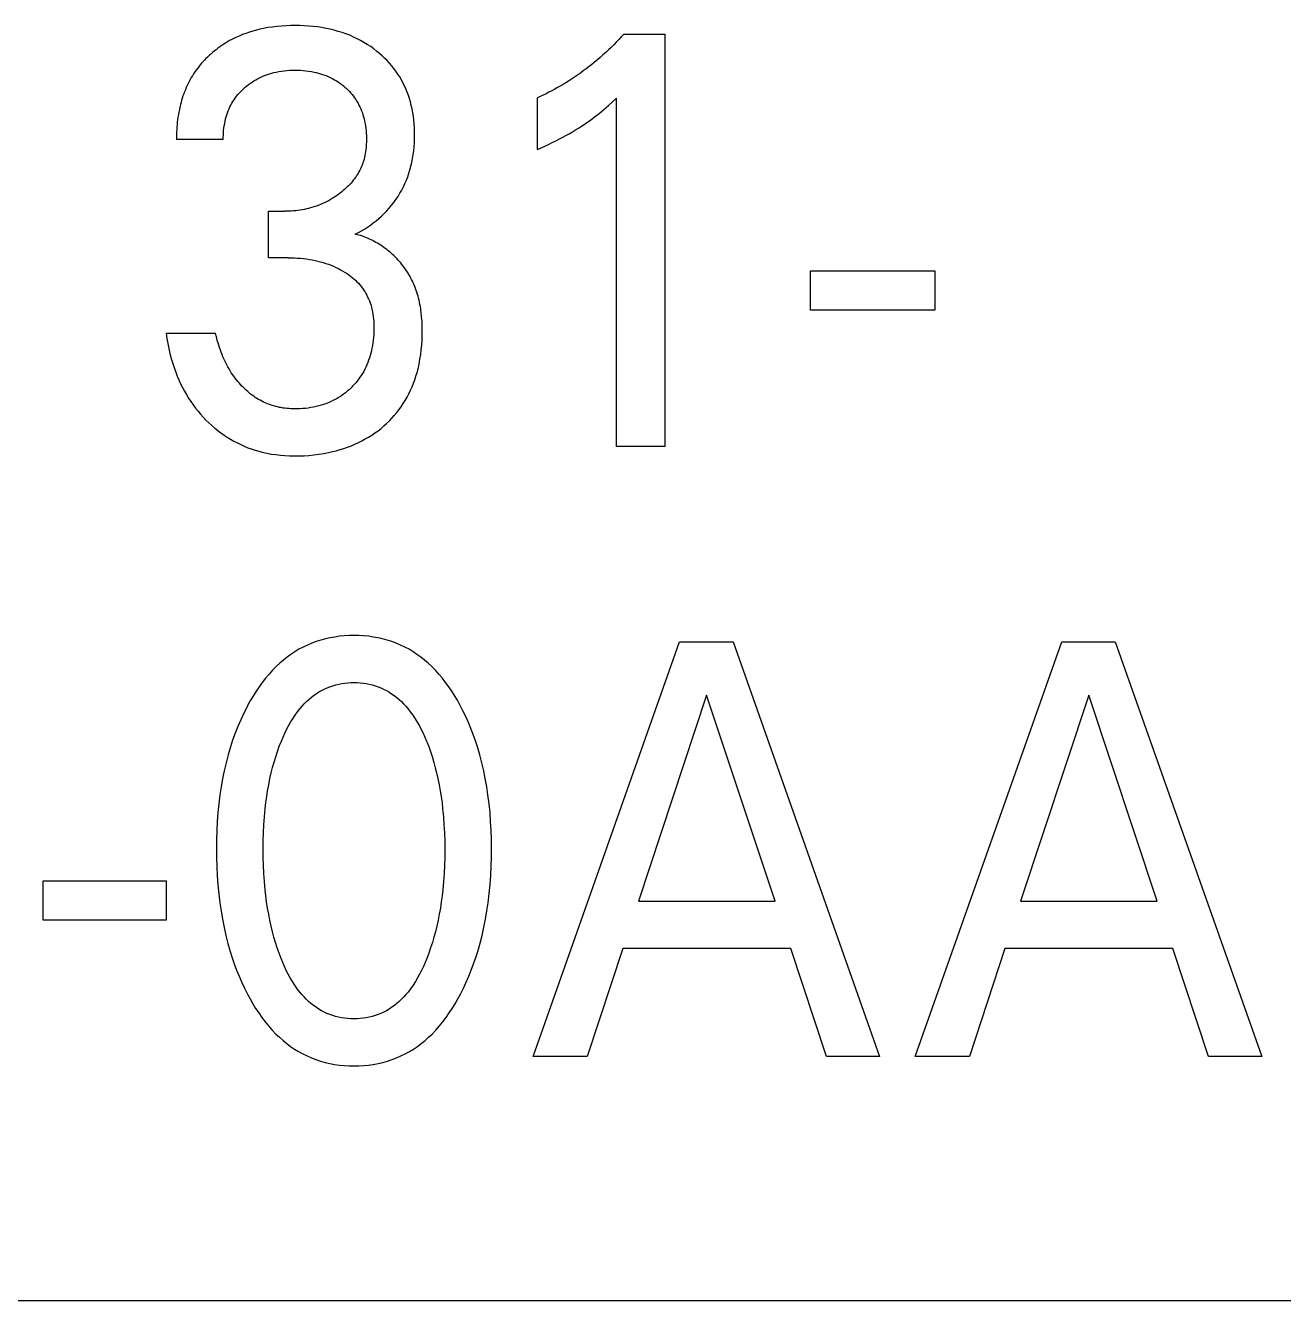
# Model space of a CAD drawing. Extents: x 10 to 656, y -396 to 292.
# Drawn here: x 266.111 to 267.155, y 101.772 to 102.829 of the extents above; entities that cross this region are included whole.
import ezdxf

# ---------------------------------------------------------------- set-up
doc = ezdxf.new("R2010")
doc.units = 0
doc.header["$LTSCALE"] = 5
doc.header["$MEASUREMENT"] = 0
doc.layers.get('0').update_dxf_attribs({"linetype": 'CONTINUOUS'})

msp = doc.modelspace()

# ---------------------------------------------------------------- linework, layer by layer
at = {"color": 7, "linetype": 'Continuous'}
for p, q in [((266.2858, 102.8195), (266.2841, 102.8186)), ((266.2886, 102.8207), (266.2858, 102.8195)), ((266.2914, 102.8219), (266.2886, 102.8207)), ((266.2942, 102.8229), (266.2914, 102.8219)), ((266.2971, 102.8239), (266.2942, 102.8229)), ((266.2999, 102.8248), (266.2971, 102.8239)), ((266.3029, 102.8256), (266.2999, 102.8248)), ((266.3058, 102.8263), (266.3029, 102.8256)), ((266.3087, 102.827), (266.3058, 102.8263)), ((266.3125, 102.8277), (266.3087, 102.827)), ((266.3163, 102.8282), (266.3125, 102.8277)), ((266.32, 102.8287), (266.3163, 102.8282)), ((266.3238, 102.829), (266.32, 102.8287)), ((266.3276, 102.8293), (266.3238, 102.829)), ((266.3314, 102.8294), (266.3276, 102.8293)), ((266.3352, 102.8295), (266.3314, 102.8294)), ((266.3389, 102.8294), (266.3352, 102.8295)), ((266.3426, 102.8293), (266.3389, 102.8294)), ((266.3463, 102.829), (266.3426, 102.8293)), ((266.35, 102.8287), (266.3463, 102.829)), ((266.3536, 102.8283), (266.35, 102.8287)), ((266.3573, 102.8277), (266.3536, 102.8283)), ((266.3609, 102.8271), (266.3573, 102.8277)), ((266.3642, 102.8264), (266.3609, 102.8271)), ((266.3675, 102.8256), (266.3642, 102.8264)), ((266.3707, 102.8246), (266.3675, 102.8256)), ((266.374, 102.8236), (266.3707, 102.8246)), ((266.3772, 102.8225), (266.374, 102.8236)), ((266.3803, 102.8213), (266.3772, 102.8225)), ((266.3834, 102.8199), (266.3803, 102.8213)), ((266.3864, 102.8185), (266.3834, 102.8199)), ((266.6056, 102.8201), (266.6036, 102.8179)), ((266.6077, 102.8224), (266.6056, 102.8201)), ((266.6077, 102.8224), (266.6417, 102.8224)), ((266.6417, 102.8224), (266.6417, 102.4802)), ((266.2695, 102.8094), (266.268, 102.8082)), ((266.271, 102.8106), (266.2695, 102.8094)), ((266.2726, 102.8117), (266.271, 102.8106)), ((266.2742, 102.8128), (266.2726, 102.8117)), ((266.2758, 102.8139), (266.2742, 102.8128)), ((266.2774, 102.8149), (266.2758, 102.8139)), ((266.279, 102.8159), (266.2774, 102.8149)), ((266.2807, 102.8169), (266.279, 102.8159)), ((266.2824, 102.8178), (266.2807, 102.8169)), ((266.2841, 102.8186), (266.2824, 102.8178)), ((266.3893, 102.817), (266.3864, 102.8185)), ((266.3921, 102.8154), (266.3893, 102.817)), ((266.3949, 102.8137), (266.3921, 102.8154)), ((266.3977, 102.8119), (266.3949, 102.8137)), ((266.4003, 102.81), (266.3977, 102.8119)), ((266.4029, 102.808), (266.4003, 102.81)), ((266.5949, 102.8092), (266.5927, 102.8071)), ((266.5971, 102.8113), (266.5949, 102.8092)), ((266.5993, 102.8135), (266.5971, 102.8113)), ((266.6014, 102.8157), (266.5993, 102.8135)), ((266.6036, 102.8179), (266.6014, 102.8157)), ((266.2574, 102.7981), (266.2562, 102.7967)), ((266.2586, 102.7994), (266.2574, 102.7981)), ((266.2599, 102.8008), (266.2586, 102.7994)), ((266.2611, 102.8021), (266.2599, 102.8008)), ((266.2624, 102.8033), (266.2611, 102.8021)), ((266.2638, 102.8046), (266.2624, 102.8033)), ((266.2651, 102.8058), (266.2638, 102.8046)), ((266.2665, 102.807), (266.2651, 102.8058)), ((266.268, 102.8082), (266.2665, 102.807)), ((266.4051, 102.8062), (266.4029, 102.808)), ((266.4073, 102.8043), (266.4051, 102.8062)), ((266.4093, 102.8023), (266.4073, 102.8043)), ((266.4114, 102.8003), (266.4093, 102.8023)), ((266.4133, 102.7982), (266.4114, 102.8003)), ((266.4152, 102.7961), (266.4133, 102.7982)), ((266.5835, 102.7991), (266.5812, 102.7972)), ((266.5858, 102.801), (266.5835, 102.7991)), ((266.5881, 102.803), (266.5858, 102.801)), ((266.5904, 102.805), (266.5881, 102.803)), ((266.5927, 102.8071), (266.5904, 102.805)), ((266.2499, 102.7878), (266.2489, 102.7862)), ((266.2508, 102.7894), (266.2499, 102.7878)), ((266.2519, 102.7909), (266.2508, 102.7894)), ((266.2529, 102.7924), (266.2519, 102.7909)), ((266.254, 102.7938), (266.2529, 102.7924)), ((266.2551, 102.7953), (266.254, 102.7938)), ((266.2562, 102.7967), (266.2551, 102.7953)), ((266.3071, 102.7869), (266.3088, 102.7876)), ((266.3088, 102.7876), (266.3105, 102.7883)), ((266.3105, 102.7883), (266.3122, 102.7889)), ((266.3122, 102.7889), (266.3139, 102.7894)), ((266.3139, 102.7894), (266.3157, 102.7899)), ((266.3157, 102.7899), (266.3174, 102.7904)), ((266.3174, 102.7904), (266.3192, 102.7908)), ((266.3192, 102.7908), (266.3214, 102.7912)), ((266.3214, 102.7912), (266.3236, 102.7916)), ((266.3236, 102.7916), (266.3259, 102.7919)), ((266.3259, 102.7919), (266.3281, 102.7921)), ((266.3281, 102.7921), (266.3303, 102.7923)), ((266.3303, 102.7923), (266.3326, 102.7923)), ((266.3326, 102.7923), (266.3348, 102.7924)), ((266.3348, 102.7924), (266.3371, 102.7924)), ((266.3371, 102.7924), (266.3394, 102.7923)), ((266.3394, 102.7923), (266.3417, 102.7921)), ((266.3417, 102.7921), (266.344, 102.7919)), ((266.344, 102.7919), (266.3462, 102.7916)), ((266.3462, 102.7916), (266.3485, 102.7912)), ((266.3485, 102.7912), (266.3508, 102.7908)), ((266.3508, 102.7908), (266.3525, 102.7904)), ((266.3525, 102.7904), (266.3543, 102.7899)), ((266.3543, 102.7899), (266.3561, 102.7894)), ((266.3561, 102.7894), (266.3578, 102.7889)), ((266.3578, 102.7889), (266.3596, 102.7883)), ((266.3596, 102.7883), (266.3613, 102.7876)), ((266.3613, 102.7876), (266.363, 102.7869)), ((266.4169, 102.7939), (266.4152, 102.7961)), ((266.4187, 102.7916), (266.4169, 102.7939)), ((266.4203, 102.7892), (266.4187, 102.7916)), ((266.4218, 102.7869), (266.4203, 102.7892)), ((266.5693, 102.7883), (266.5668, 102.7866)), ((266.5717, 102.79), (266.5693, 102.7883)), ((266.5741, 102.7918), (266.5717, 102.79)), ((266.5765, 102.7935), (266.5741, 102.7918)), ((266.5789, 102.7954), (266.5765, 102.7935)), ((266.5812, 102.7972), (266.5789, 102.7954)), ((266.2447, 102.7779), (266.244, 102.7762)), ((266.2455, 102.7796), (266.2447, 102.7779)), ((266.2463, 102.7813), (266.2455, 102.7796)), ((266.2471, 102.783), (266.2463, 102.7813)), ((266.248, 102.7846), (266.2471, 102.783)), ((266.2489, 102.7862), (266.248, 102.7846)), ((266.2911, 102.7759), (266.2924, 102.7771)), ((266.2924, 102.7771), (266.2937, 102.7782)), ((266.2937, 102.7782), (266.295, 102.7794)), ((266.295, 102.7794), (266.2964, 102.7805)), ((266.2964, 102.7805), (266.2979, 102.7815)), ((266.2979, 102.7815), (266.2993, 102.7825)), ((266.2993, 102.7825), (266.3008, 102.7835)), ((266.3008, 102.7835), (266.3024, 102.7844)), ((266.3024, 102.7844), (266.3039, 102.7853)), ((266.3039, 102.7853), (266.3055, 102.7861)), ((266.3055, 102.7861), (266.3071, 102.7869)), ((266.363, 102.7869), (266.3646, 102.7861)), ((266.3646, 102.7861), (266.3662, 102.7853)), ((266.3662, 102.7853), (266.3678, 102.7844)), ((266.3678, 102.7844), (266.3693, 102.7835)), ((266.3693, 102.7835), (266.3708, 102.7826)), ((266.3708, 102.7826), (266.3722, 102.7815)), ((266.3722, 102.7815), (266.3737, 102.7805)), ((266.3737, 102.7805), (266.3751, 102.7794)), ((266.3751, 102.7794), (266.3764, 102.7782)), ((266.3764, 102.7782), (266.3777, 102.7771)), ((266.3777, 102.7771), (266.3789, 102.7759)), ((266.4232, 102.7844), (266.4218, 102.7869)), ((266.4245, 102.7819), (266.4232, 102.7844)), ((266.4258, 102.7794), (266.4245, 102.7819)), ((266.4269, 102.7768), (266.4258, 102.7794)), ((266.5527, 102.7779), (266.5504, 102.7766)), ((266.555, 102.7792), (266.5527, 102.7779)), ((266.5573, 102.7806), (266.555, 102.7792)), ((266.5596, 102.7819), (266.5573, 102.7806)), ((266.5619, 102.7834), (266.5596, 102.7819)), ((266.5644, 102.785), (266.5619, 102.7834)), ((266.5668, 102.7866), (266.5644, 102.785)), ((266.2409, 102.7674), (266.2404, 102.7656)), ((266.2414, 102.7692), (266.2409, 102.7674)), ((266.242, 102.771), (266.2414, 102.7692)), ((266.2426, 102.7727), (266.242, 102.771)), ((266.2433, 102.7745), (266.2426, 102.7727)), ((266.244, 102.7762), (266.2433, 102.7745)), ((266.2826, 102.765), (266.2835, 102.7665)), ((266.2835, 102.7665), (266.2845, 102.7679)), ((266.2845, 102.7679), (266.2854, 102.7693)), ((266.2854, 102.7693), (266.2865, 102.7707)), ((266.2865, 102.7707), (266.2876, 102.7721)), ((266.2876, 102.7721), (266.2887, 102.7734)), ((266.2887, 102.7734), (266.2899, 102.7747)), ((266.2899, 102.7747), (266.2911, 102.7759)), ((266.3789, 102.7759), (266.3801, 102.7747)), ((266.3801, 102.7747), (266.3813, 102.7734)), ((266.3813, 102.7734), (266.3824, 102.7721)), ((266.3824, 102.7721), (266.3834, 102.7708)), ((266.3834, 102.7708), (266.3844, 102.7694)), ((266.3844, 102.7694), (266.3854, 102.768)), ((266.3854, 102.768), (266.3863, 102.7665)), ((266.3863, 102.7665), (266.3872, 102.765)), ((266.428, 102.7742), (266.4269, 102.7768)), ((266.429, 102.7715), (266.428, 102.7742)), ((266.4299, 102.7689), (266.429, 102.7715)), ((266.4307, 102.7661), (266.4299, 102.7689)), ((266.5384, 102.7706), (266.536, 102.7695)), ((266.536, 102.7265), (266.536, 102.7695)), ((266.5408, 102.7717), (266.5384, 102.7706)), ((266.5432, 102.7729), (266.5408, 102.7717)), ((266.5456, 102.7741), (266.5432, 102.7729)), ((266.548, 102.7753), (266.5456, 102.7741)), ((266.5504, 102.7766), (266.548, 102.7753)), ((266.5984, 102.7662), (266.6016, 102.7692)), ((266.6016, 102.4802), (266.6016, 102.7692)), ((266.2385, 102.7576), (266.2382, 102.7556)), ((266.239, 102.7597), (266.2385, 102.7576)), ((266.2394, 102.7617), (266.239, 102.7597)), ((266.2399, 102.7638), (266.2394, 102.7617)), ((266.2404, 102.7656), (266.2399, 102.7638)), ((266.2784, 102.7554), (266.279, 102.757)), ((266.279, 102.757), (266.2796, 102.7587)), ((266.2796, 102.7587), (266.2803, 102.7603)), ((266.2803, 102.7603), (266.281, 102.7619)), ((266.281, 102.7619), (266.2818, 102.7634)), ((266.2818, 102.7634), (266.2826, 102.765)), ((266.3872, 102.765), (266.388, 102.7634)), ((266.388, 102.7634), (266.3888, 102.7619)), ((266.3888, 102.7619), (266.3895, 102.7603)), ((266.3895, 102.7603), (266.3901, 102.7586)), ((266.3901, 102.7586), (266.3908, 102.757)), ((266.3908, 102.757), (266.3913, 102.7553)), ((266.4314, 102.7632), (266.4307, 102.7661)), ((266.4321, 102.7602), (266.4314, 102.7632)), ((266.4327, 102.7571), (266.4321, 102.7602)), ((266.4331, 102.7541), (266.4327, 102.7571)), ((266.5854, 102.7551), (266.5873, 102.7565)), ((266.5873, 102.7565), (266.5891, 102.758)), ((266.5891, 102.758), (266.5911, 102.7598)), ((266.5911, 102.7598), (266.5931, 102.7615)), ((266.5931, 102.7615), (266.5951, 102.7632)), ((266.5951, 102.7632), (266.5984, 102.7662)), ((266.2369, 102.7452), (266.2368, 102.7431)), ((266.2371, 102.7472), (266.2369, 102.7452)), ((266.2373, 102.7493), (266.2371, 102.7472)), ((266.2376, 102.7514), (266.2373, 102.7493)), ((266.2378, 102.7535), (266.2376, 102.7514)), ((266.2382, 102.7556), (266.2378, 102.7535)), ((266.276, 102.7444), (266.2762, 102.7463)), ((266.2762, 102.7463), (266.2766, 102.7482)), ((266.2766, 102.7482), (266.277, 102.7501)), ((266.277, 102.7501), (266.2774, 102.752)), ((266.2774, 102.752), (266.2779, 102.7537)), ((266.2779, 102.7537), (266.2784, 102.7554)), ((266.3913, 102.7553), (266.3918, 102.7536)), ((266.3918, 102.7536), (266.3923, 102.7519)), ((266.3923, 102.7519), (266.3927, 102.75)), ((266.3927, 102.75), (266.3931, 102.748)), ((266.3931, 102.748), (266.3934, 102.7461)), ((266.3934, 102.7461), (266.3937, 102.7442)), ((266.4335, 102.751), (266.4331, 102.7541)), ((266.4338, 102.748), (266.4335, 102.751)), ((266.434, 102.7449), (266.4338, 102.748)), ((266.5702, 102.7444), (266.5725, 102.7459)), ((266.5725, 102.7459), (266.5747, 102.7473)), ((266.5747, 102.7473), (266.577, 102.7489)), ((266.577, 102.7489), (266.5792, 102.7504)), ((266.5792, 102.7504), (266.5814, 102.752)), ((266.5814, 102.752), (266.5835, 102.7536)), ((266.5835, 102.7536), (266.5854, 102.7551)), ((266.2367, 102.741), (266.2366, 102.7389)), ((266.2366, 102.7389), (266.2366, 102.7369)), ((266.2366, 102.7369), (266.2366, 102.7348)), ((266.2754, 102.7348), (266.2366, 102.7348)), ((266.2368, 102.7431), (266.2367, 102.741)), ((266.2754, 102.7367), (266.2755, 102.7386)), ((266.2754, 102.7348), (266.2754, 102.7367)), ((266.2755, 102.7386), (266.2756, 102.7406)), ((266.2756, 102.7406), (266.2757, 102.7425)), ((266.2757, 102.7425), (266.276, 102.7444)), ((266.3937, 102.7442), (266.3939, 102.7422)), ((266.3939, 102.7422), (266.3941, 102.7402)), ((266.3941, 102.7402), (266.3942, 102.7383)), ((266.3942, 102.7383), (266.3942, 102.7363)), ((266.3942, 102.7363), (266.3942, 102.7343)), ((266.4341, 102.7418), (266.434, 102.7449)), ((266.434, 102.7322), (266.4341, 102.7354)), ((266.4341, 102.7387), (266.4341, 102.7418)), ((266.4341, 102.7354), (266.4341, 102.7387)), ((266.5513, 102.7338), (266.5544, 102.7354)), ((266.5544, 102.7354), (266.5571, 102.7368)), ((266.5571, 102.7368), (266.5597, 102.7383)), ((266.5597, 102.7383), (266.5624, 102.7397)), ((266.5624, 102.7397), (266.565, 102.7413)), ((266.565, 102.7413), (266.5676, 102.7428)), ((266.5676, 102.7428), (266.5702, 102.7444)), ((266.3935, 102.7248), (266.3932, 102.7232)), ((266.3937, 102.7264), (266.3935, 102.7248)), ((266.3939, 102.7279), (266.3937, 102.7264)), ((266.394, 102.7295), (266.3939, 102.7279)), ((266.3941, 102.7311), (266.394, 102.7295)), ((266.3942, 102.7327), (266.3941, 102.7311)), ((266.3942, 102.7343), (266.3942, 102.7327)), ((266.433, 102.7224), (266.4334, 102.7256)), ((266.4334, 102.7256), (266.4337, 102.7289)), ((266.4337, 102.7289), (266.434, 102.7322)), ((266.536, 102.7265), (266.5391, 102.7279)), ((266.5391, 102.7279), (266.5422, 102.7294)), ((266.5422, 102.7294), (266.5452, 102.7308)), ((266.5452, 102.7308), (266.5483, 102.7323)), ((266.5483, 102.7323), (266.5513, 102.7338)), ((266.3908, 102.7144), (266.3903, 102.7131)), ((266.3913, 102.7157), (266.3908, 102.7144)), ((266.3917, 102.717), (266.3913, 102.7157)), ((266.3922, 102.7185), (266.3917, 102.717)), ((266.3926, 102.7201), (266.3922, 102.7185)), ((266.3929, 102.7216), (266.3926, 102.7201)), ((266.3932, 102.7232), (266.3929, 102.7216)), ((266.4311, 102.7127), (266.4318, 102.7159)), ((266.4318, 102.7159), (266.4325, 102.7191)), ((266.4325, 102.7191), (266.433, 102.7224)), ((266.385, 102.7033), (266.3841, 102.7021)), ((266.3857, 102.7044), (266.385, 102.7033)), ((266.3865, 102.7056), (266.3857, 102.7044)), ((266.3872, 102.7068), (266.3865, 102.7056)), ((266.3879, 102.708), (266.3872, 102.7068)), ((266.3886, 102.7093), (266.3879, 102.708)), ((266.3892, 102.7105), (266.3886, 102.7093)), ((266.3898, 102.7118), (266.3892, 102.7105)), ((266.3903, 102.7131), (266.3898, 102.7118)), ((266.4273, 102.7012), (266.4284, 102.704)), ((266.4284, 102.704), (266.4294, 102.7069)), ((266.4294, 102.7069), (266.4303, 102.7098)), ((266.4303, 102.7098), (266.4311, 102.7127)), ((266.375, 102.6925), (266.3739, 102.6915)), ((266.3761, 102.6934), (266.375, 102.6925)), ((266.3772, 102.6944), (266.3761, 102.6934)), ((266.3783, 102.6955), (266.3772, 102.6944)), ((266.3793, 102.6965), (266.3783, 102.6955)), ((266.3804, 102.6976), (266.3793, 102.6965)), ((266.3814, 102.6987), (266.3804, 102.6976)), ((266.3823, 102.6998), (266.3814, 102.6987)), ((266.3832, 102.701), (266.3823, 102.6998)), ((266.3841, 102.7021), (266.3832, 102.701)), ((266.422, 102.6903), (266.4235, 102.6929)), ((266.4235, 102.6929), (266.4248, 102.6956)), ((266.4248, 102.6956), (266.4261, 102.6984)), ((266.4261, 102.6984), (266.4273, 102.7012)), ((266.3578, 102.6817), (266.3562, 102.681)), ((266.3594, 102.6824), (266.3578, 102.6817)), ((266.361, 102.6832), (266.3594, 102.6824)), ((266.3626, 102.684), (266.361, 102.6832)), ((266.3641, 102.6849), (266.3626, 102.684)), ((266.3657, 102.6858), (266.3641, 102.6849)), ((266.3672, 102.6867), (266.3657, 102.6858)), ((266.3686, 102.6877), (266.3672, 102.6867)), ((266.3701, 102.6887), (266.3686, 102.6877)), ((266.3715, 102.6897), (266.3701, 102.6887)), ((266.3727, 102.6906), (266.3715, 102.6897)), ((266.3739, 102.6915), (266.3727, 102.6906)), ((266.415, 102.6803), (266.4169, 102.6827)), ((266.4169, 102.6827), (266.4187, 102.6852)), ((266.4187, 102.6852), (266.4204, 102.6877)), ((266.4204, 102.6877), (266.422, 102.6903)), ((266.313, 102.6368), (266.313, 102.6753)), ((266.313, 102.6753), (266.3263, 102.6753)), ((266.3282, 102.6753), (266.3263, 102.6753)), ((266.33, 102.6754), (266.3282, 102.6753)), ((266.3318, 102.6755), (266.33, 102.6754)), ((266.3337, 102.6756), (266.3318, 102.6755)), ((266.3355, 102.6758), (266.3337, 102.6756)), ((266.3373, 102.676), (266.3355, 102.6758)), ((266.3391, 102.6763), (266.3373, 102.676)), ((266.341, 102.6766), (266.3391, 102.6763)), ((266.3428, 102.6769), (266.341, 102.6766)), ((266.3445, 102.6773), (266.3428, 102.6769)), ((266.3462, 102.6777), (266.3445, 102.6773)), ((266.3479, 102.6781), (266.3462, 102.6777)), ((266.3496, 102.6786), (266.3479, 102.6781)), ((266.3513, 102.6792), (266.3496, 102.6786)), ((266.3529, 102.6797), (266.3513, 102.6792)), ((266.3546, 102.6804), (266.3529, 102.6797)), ((266.3562, 102.681), (266.3546, 102.6804)), ((266.4045, 102.6694), (266.4068, 102.6714)), ((266.4068, 102.6714), (266.4089, 102.6735)), ((266.4089, 102.6735), (266.411, 102.6757)), ((266.411, 102.6757), (266.4131, 102.678)), ((266.4131, 102.678), (266.415, 102.6803)), ((266.3901, 102.6591), (266.3926, 102.6606)), ((266.3926, 102.6606), (266.3951, 102.6622)), ((266.3951, 102.6622), (266.3975, 102.6638)), ((266.3975, 102.6638), (266.3999, 102.6656)), ((266.3999, 102.6656), (266.4022, 102.6675)), ((266.4022, 102.6675), (266.4045, 102.6694)), ((266.3849, 102.6563), (266.3875, 102.6576)), ((266.3864, 102.6559), (266.3849, 102.6563)), ((266.3879, 102.6555), (266.3864, 102.6559)), ((266.3875, 102.6576), (266.3901, 102.6591)), ((266.3894, 102.6551), (266.3879, 102.6555)), ((266.3908, 102.6546), (266.3894, 102.6551)), ((266.3923, 102.6541), (266.3908, 102.6546)), ((266.3937, 102.6535), (266.3923, 102.6541)), ((266.3952, 102.6529), (266.3937, 102.6535)), ((266.3966, 102.6523), (266.3952, 102.6529)), ((266.398, 102.6517), (266.3966, 102.6523)), ((266.3994, 102.651), (266.398, 102.6517)), ((266.4007, 102.6503), (266.3994, 102.651)), ((266.4021, 102.6495), (266.4007, 102.6503)), ((266.4034, 102.6488), (266.4021, 102.6495)), ((266.4047, 102.648), (266.4034, 102.6488)), ((266.406, 102.6472), (266.4047, 102.648)), ((266.4073, 102.6463), (266.406, 102.6472)), ((266.4086, 102.6454), (266.4073, 102.6463)), ((266.4098, 102.6445), (266.4086, 102.6454)), ((266.4111, 102.6436), (266.4098, 102.6445)), ((266.4123, 102.6426), (266.4111, 102.6436)), ((266.4135, 102.6416), (266.4123, 102.6426)), ((266.4146, 102.6406), (266.4135, 102.6416)), ((266.4158, 102.6396), (266.4146, 102.6406)), ((266.417, 102.6385), (266.4158, 102.6396)), ((266.3293, 102.6368), (266.313, 102.6368)), ((266.3293, 102.6368), (266.3318, 102.6367)), ((266.3318, 102.6367), (266.3344, 102.6367)), ((266.3344, 102.6367), (266.3369, 102.6365)), ((266.3369, 102.6365), (266.3394, 102.6363)), ((266.3394, 102.6363), (266.342, 102.6361)), ((266.342, 102.6361), (266.3445, 102.6358)), ((266.3445, 102.6358), (266.347, 102.6354)), ((266.347, 102.6354), (266.3493, 102.635)), ((266.3493, 102.635), (266.3516, 102.6346)), ((266.3516, 102.6346), (266.3539, 102.634)), ((266.3539, 102.634), (266.3561, 102.6335)), ((266.3561, 102.6335), (266.3584, 102.6328)), ((266.3584, 102.6328), (266.3606, 102.6321)), ((266.3606, 102.6321), (266.3628, 102.6314)), ((266.3628, 102.6314), (266.3648, 102.6306)), ((266.3648, 102.6306), (266.3669, 102.6297)), ((266.3669, 102.6297), (266.3689, 102.6288)), ((266.3689, 102.6288), (266.3709, 102.6279)), ((266.4182, 102.6373), (266.417, 102.6385)), ((266.4193, 102.6361), (266.4182, 102.6373)), ((266.4204, 102.6349), (266.4193, 102.6361)), ((266.4215, 102.6337), (266.4204, 102.6349)), ((266.4226, 102.6325), (266.4215, 102.6337)), ((266.4236, 102.6312), (266.4226, 102.6325)), ((266.4246, 102.6299), (266.4236, 102.6312)), ((266.4256, 102.6286), (266.4246, 102.6299)), ((266.3709, 102.6279), (266.3728, 102.6268)), ((266.3728, 102.6268), (266.3747, 102.6257)), ((266.3747, 102.6257), (266.3766, 102.6246)), ((266.3766, 102.6246), (266.3781, 102.6236)), ((266.3781, 102.6236), (266.3796, 102.6226)), ((266.3796, 102.6226), (266.381, 102.6215)), ((266.381, 102.6215), (266.3824, 102.6204)), ((266.3824, 102.6204), (266.3837, 102.6193)), ((266.3837, 102.6193), (266.385, 102.6181)), ((266.4266, 102.6272), (266.4256, 102.6286)), ((266.4275, 102.6259), (266.4266, 102.6272)), ((266.4284, 102.6245), (266.4275, 102.6259)), ((266.4292, 102.6231), (266.4284, 102.6245)), ((266.4301, 102.6217), (266.4292, 102.6231)), ((266.4308, 102.6203), (266.4301, 102.6217)), ((266.4316, 102.6188), (266.4308, 102.6203)), ((266.4323, 102.6174), (266.4316, 102.6188)), ((266.7626, 102.5934), (266.7626, 102.6258)), ((266.7626, 102.6258), (266.8657, 102.6258)), ((266.8657, 102.6258), (266.8657, 102.5934)), ((266.385, 102.6181), (266.3863, 102.6168)), ((266.3863, 102.6168), (266.3875, 102.6156)), ((266.3875, 102.6156), (266.3887, 102.6142)), ((266.3887, 102.6142), (266.3898, 102.6129)), ((266.3898, 102.6129), (266.3909, 102.6115)), ((266.3909, 102.6115), (266.3918, 102.6101)), ((266.3918, 102.6101), (266.3928, 102.6087)), ((266.3928, 102.6087), (266.3936, 102.6072)), ((266.433, 102.6159), (266.4323, 102.6174)), ((266.4337, 102.6144), (266.433, 102.6159)), ((266.4343, 102.6129), (266.4337, 102.6144)), ((266.4349, 102.6113), (266.4343, 102.6129)), ((266.4355, 102.6097), (266.4349, 102.6113)), ((266.4361, 102.6081), (266.4355, 102.6097)), ((266.4366, 102.6064), (266.4361, 102.6081)), ((266.3936, 102.6072), (266.3945, 102.6057)), ((266.3945, 102.6057), (266.3952, 102.6042)), ((266.3952, 102.6042), (266.3959, 102.6027)), ((266.3959, 102.6027), (266.3966, 102.6011)), ((266.3966, 102.6011), (266.3972, 102.5995)), ((266.3972, 102.5995), (266.3977, 102.5979)), ((266.3977, 102.5979), (266.3983, 102.5959)), ((266.437, 102.6048), (266.4366, 102.6064)), ((266.4375, 102.6031), (266.437, 102.6048)), ((266.4379, 102.6015), (266.4375, 102.6031)), ((266.4383, 102.5998), (266.4379, 102.6015)), ((266.4386, 102.5981), (266.4383, 102.5998)), ((266.4389, 102.5964), (266.4386, 102.5981)), ((266.3983, 102.5959), (266.3988, 102.594)), ((266.3988, 102.594), (266.3992, 102.592)), ((266.3992, 102.592), (266.3996, 102.5899)), ((266.3996, 102.5899), (266.3999, 102.5879)), ((266.3999, 102.5879), (266.4001, 102.5859)), ((266.4392, 102.5947), (266.4389, 102.5964)), ((266.4394, 102.593), (266.4392, 102.5947)), ((266.4396, 102.5913), (266.4394, 102.593)), ((266.44, 102.5875), (266.4396, 102.5913)), ((266.4403, 102.5838), (266.44, 102.5875)), ((266.8657, 102.5934), (266.7626, 102.5934)), ((266.4001, 102.5859), (266.4002, 102.5838)), ((266.4002, 102.5838), (266.4003, 102.5818)), ((266.4003, 102.5818), (266.4004, 102.5797)), ((266.4004, 102.5774), (266.4003, 102.5752)), ((266.4004, 102.5797), (266.4004, 102.5774)), ((266.4404, 102.58), (266.4403, 102.5838)), ((266.4405, 102.5763), (266.4404, 102.58)), ((266.4405, 102.5723), (266.4405, 102.5763)), ((266.2281, 102.5741), (266.2287, 102.5699)), ((266.2281, 102.5741), (266.269, 102.5741)), ((266.2287, 102.5699), (266.2294, 102.5657)), ((266.2294, 102.5657), (266.2303, 102.5615)), ((266.2695, 102.5721), (266.269, 102.5741)), ((266.27, 102.5701), (266.2695, 102.5721)), ((266.2705, 102.5681), (266.27, 102.5701)), ((266.2711, 102.5661), (266.2705, 102.5681)), ((266.2717, 102.5642), (266.2711, 102.5661)), ((266.3995, 102.5662), (266.3992, 102.5639)), ((266.3998, 102.5684), (266.3995, 102.5662)), ((266.4, 102.5707), (266.3998, 102.5684)), ((266.4002, 102.5729), (266.4, 102.5707)), ((266.4003, 102.5752), (266.4002, 102.5729)), ((266.4401, 102.5643), (266.4403, 102.5683)), ((266.4403, 102.5683), (266.4405, 102.5723)), ((266.2303, 102.5615), (266.2312, 102.5573)), ((266.2312, 102.5573), (266.2323, 102.5532)), ((266.2723, 102.5622), (266.2717, 102.5642)), ((266.273, 102.5602), (266.2723, 102.5622)), ((266.2737, 102.5583), (266.273, 102.5602)), ((266.2744, 102.5564), (266.2737, 102.5583)), ((266.2752, 102.5546), (266.2744, 102.5564)), ((266.3972, 102.5556), (266.3967, 102.5537)), ((266.3978, 102.5575), (266.3972, 102.5556)), ((266.3983, 102.5595), (266.3978, 102.5575)), ((266.3987, 102.5617), (266.3983, 102.5595)), ((266.3992, 102.5639), (266.3987, 102.5617)), ((266.4386, 102.5525), (266.4392, 102.5564)), ((266.4392, 102.5564), (266.4397, 102.5604)), ((266.4397, 102.5604), (266.4401, 102.5643)), ((266.2323, 102.5532), (266.2335, 102.5491)), ((266.2335, 102.5491), (266.2349, 102.545)), ((266.2349, 102.545), (266.236, 102.5418)), ((266.2759, 102.5529), (266.2752, 102.5546)), ((266.2767, 102.5512), (266.2759, 102.5529)), ((266.2775, 102.5495), (266.2767, 102.5512)), ((266.2784, 102.5478), (266.2775, 102.5495)), ((266.2793, 102.5462), (266.2784, 102.5478)), ((266.2802, 102.5446), (266.2793, 102.5462)), ((266.2811, 102.5429), (266.2802, 102.5446)), ((266.3928, 102.5443), (266.3919, 102.5425)), ((266.3937, 102.5461), (266.3928, 102.5443)), ((266.3946, 102.548), (266.3937, 102.5461)), ((266.3953, 102.5498), (266.3946, 102.548)), ((266.396, 102.5517), (266.3953, 102.5498)), ((266.3967, 102.5537), (266.396, 102.5517)), ((266.4362, 102.5417), (266.437, 102.5447)), ((266.437, 102.5447), (266.4378, 102.5486)), ((266.4378, 102.5486), (266.4386, 102.5525)), ((266.236, 102.5418), (266.2373, 102.5386)), ((266.2373, 102.5386), (266.2386, 102.5354)), ((266.2386, 102.5354), (266.24, 102.5323)), ((266.2821, 102.5414), (266.2811, 102.5429)), ((266.2831, 102.5399), (266.2821, 102.5414)), ((266.2841, 102.5384), (266.2831, 102.5399)), ((266.2852, 102.537), (266.2841, 102.5384)), ((266.2863, 102.5356), (266.2852, 102.537)), ((266.2874, 102.5342), (266.2863, 102.5356)), ((266.2885, 102.5329), (266.2874, 102.5342)), ((266.3865, 102.5345), (266.3853, 102.533)), ((266.3877, 102.536), (266.3865, 102.5345)), ((266.3888, 102.5376), (266.3877, 102.536)), ((266.3899, 102.5392), (266.3888, 102.5376)), ((266.3909, 102.5408), (266.3899, 102.5392)), ((266.3919, 102.5425), (266.3909, 102.5408)), ((266.4332, 102.5327), (266.4343, 102.5356)), ((266.4343, 102.5356), (266.4353, 102.5386)), ((266.4353, 102.5386), (266.4362, 102.5417)), ((266.24, 102.5323), (266.2416, 102.5292)), ((266.2416, 102.5292), (266.2432, 102.5262)), ((266.2432, 102.5262), (266.2449, 102.5232)), ((266.2449, 102.5232), (266.2467, 102.5203)), ((266.2897, 102.5315), (266.2885, 102.5329)), ((266.2909, 102.5302), (266.2897, 102.5315)), ((266.2922, 102.529), (266.2909, 102.5302)), ((266.2933, 102.5279), (266.2922, 102.529)), ((266.2945, 102.5268), (266.2933, 102.5279)), ((266.2957, 102.5257), (266.2945, 102.5268)), ((266.2969, 102.5247), (266.2957, 102.5257)), ((266.2981, 102.5237), (266.2969, 102.5247)), ((266.2994, 102.5227), (266.2981, 102.5237)), ((266.3751, 102.5235), (266.3734, 102.5223)), ((266.3767, 102.5247), (266.3751, 102.5235)), ((266.3783, 102.526), (266.3767, 102.5247)), ((266.3798, 102.5273), (266.3783, 102.526)), ((266.3813, 102.5287), (266.3798, 102.5273)), ((266.3827, 102.5301), (266.3813, 102.5287)), ((266.384, 102.5315), (266.3827, 102.5301)), ((266.3853, 102.533), (266.384, 102.5315)), ((266.4279, 102.5211), (266.4294, 102.524)), ((266.4294, 102.524), (266.4308, 102.5268)), ((266.4308, 102.5268), (266.432, 102.5297)), ((266.432, 102.5297), (266.4332, 102.5327)), ((266.2467, 102.5203), (266.2485, 102.5175)), ((266.2485, 102.5175), (266.2504, 102.5148)), ((266.2504, 102.5148), (266.2524, 102.5121)), ((266.3007, 102.5218), (266.2994, 102.5227)), ((266.302, 102.5209), (266.3007, 102.5218)), ((266.3034, 102.52), (266.302, 102.5209)), ((266.3047, 102.5192), (266.3034, 102.52)), ((266.306, 102.5185), (266.3047, 102.5192)), ((266.3074, 102.5177), (266.306, 102.5185)), ((266.3088, 102.517), (266.3074, 102.5177)), ((266.3102, 102.5164), (266.3088, 102.517)), ((266.3116, 102.5158), (266.3102, 102.5164)), ((266.313, 102.5152), (266.3116, 102.5158)), ((266.3145, 102.5147), (266.313, 102.5152)), ((266.3159, 102.5142), (266.3145, 102.5147)), ((266.3174, 102.5138), (266.3159, 102.5142)), ((266.3189, 102.5134), (266.3174, 102.5138)), ((266.3204, 102.513), (266.3189, 102.5134)), ((266.322, 102.5126), (266.3204, 102.513)), ((266.3235, 102.5124), (266.322, 102.5126)), ((266.3482, 102.5124), (266.3459, 102.5121)), ((266.3504, 102.5128), (266.3482, 102.5124)), ((266.3526, 102.5133), (266.3504, 102.5128)), ((266.3546, 102.5138), (266.3526, 102.5133)), ((266.3566, 102.5144), (266.3546, 102.5138)), ((266.3586, 102.515), (266.3566, 102.5144)), ((266.3606, 102.5157), (266.3586, 102.515)), ((266.3625, 102.5165), (266.3606, 102.5157)), ((266.3645, 102.5173), (266.3625, 102.5165)), ((266.3663, 102.5182), (266.3645, 102.5173)), ((266.3682, 102.5191), (266.3663, 102.5182)), ((266.37, 102.5201), (266.3682, 102.5191)), ((266.3717, 102.5212), (266.37, 102.5201)), ((266.3734, 102.5223), (266.3717, 102.5212)), ((266.4212, 102.5107), (266.423, 102.5132)), ((266.423, 102.5132), (266.4247, 102.5158)), ((266.4247, 102.5158), (266.4263, 102.5184)), ((266.4263, 102.5184), (266.4279, 102.5211)), ((266.2524, 102.5121), (266.2545, 102.5095)), ((266.2545, 102.5095), (266.2566, 102.507)), ((266.2566, 102.507), (266.2588, 102.5045)), ((266.2588, 102.5045), (266.2611, 102.5021)), ((266.2611, 102.5021), (266.2635, 102.4998)), ((266.3251, 102.5121), (266.3235, 102.5124)), ((266.3267, 102.5119), (266.3251, 102.5121)), ((266.3283, 102.5117), (266.3267, 102.5119)), ((266.3298, 102.5116), (266.3283, 102.5117)), ((266.3314, 102.5115), (266.3298, 102.5116)), ((266.333, 102.5114), (266.3314, 102.5115)), ((266.3346, 102.5114), (266.333, 102.5114)), ((266.3369, 102.5114), (266.3346, 102.5114)), ((266.3392, 102.5115), (266.3369, 102.5114)), ((266.3414, 102.5116), (266.3392, 102.5115)), ((266.3437, 102.5118), (266.3414, 102.5116)), ((266.3459, 102.5121), (266.3437, 102.5118)), ((266.4132, 102.5015), (266.4153, 102.5037)), ((266.4153, 102.5037), (266.4173, 102.506)), ((266.4173, 102.506), (266.4193, 102.5083)), ((266.4193, 102.5083), (266.4212, 102.5107)), ((266.2635, 102.4998), (266.2659, 102.4976)), ((266.2659, 102.4976), (266.2683, 102.4955)), ((266.2683, 102.4955), (266.2709, 102.4935)), ((266.2709, 102.4935), (266.2734, 102.4915)), ((266.2734, 102.4915), (266.2761, 102.4897)), ((266.3986, 102.4896), (266.4012, 102.4914)), ((266.4012, 102.4914), (266.4038, 102.4933)), ((266.4038, 102.4933), (266.4063, 102.4952)), ((266.4063, 102.4952), (266.4087, 102.4973)), ((266.4087, 102.4973), (266.4109, 102.4993)), ((266.4109, 102.4993), (266.4132, 102.5015)), ((266.2761, 102.4897), (266.2787, 102.4879)), ((266.2787, 102.4879), (266.2815, 102.4862)), ((266.2815, 102.4862), (266.2843, 102.4846)), ((266.2843, 102.4846), (266.2871, 102.4831)), ((266.2871, 102.4831), (266.2899, 102.4817)), ((266.2899, 102.4817), (266.2928, 102.4804)), ((266.3786, 102.4796), (266.3817, 102.4808)), ((266.3817, 102.4808), (266.3847, 102.4821)), ((266.3847, 102.4821), (266.3877, 102.4834)), ((266.3877, 102.4834), (266.3905, 102.4848)), ((266.3905, 102.4848), (266.3932, 102.4864)), ((266.3932, 102.4864), (266.396, 102.4879)), ((266.396, 102.4879), (266.3986, 102.4896)), ((266.2928, 102.4804), (266.2958, 102.4792)), ((266.2958, 102.4792), (266.2987, 102.4781)), ((266.2987, 102.4781), (266.3018, 102.4771)), ((266.3018, 102.4771), (266.3048, 102.4762)), ((266.3048, 102.4762), (266.3078, 102.4754)), ((266.3078, 102.4754), (266.3116, 102.4746)), ((266.3116, 102.4746), (266.3153, 102.4739)), ((266.3153, 102.4739), (266.319, 102.4734)), ((266.319, 102.4734), (266.3228, 102.473)), ((266.3228, 102.473), (266.3266, 102.4727)), ((266.3266, 102.4727), (266.3304, 102.4725)), ((266.3304, 102.4725), (266.3342, 102.4724)), ((266.3342, 102.4724), (266.3383, 102.4724)), ((266.3383, 102.4724), (266.3424, 102.4725)), ((266.3424, 102.4725), (266.3465, 102.4728)), ((266.3465, 102.4728), (266.3506, 102.4732)), ((266.3506, 102.4732), (266.3547, 102.4737)), ((266.3547, 102.4737), (266.3588, 102.4744)), ((266.3588, 102.4744), (266.3628, 102.4751)), ((266.3628, 102.4751), (266.366, 102.4759)), ((266.366, 102.4759), (266.3692, 102.4767)), ((266.3692, 102.4767), (266.3724, 102.4776)), ((266.3724, 102.4776), (266.3755, 102.4785)), ((266.3755, 102.4785), (266.3786, 102.4796)), ((266.6417, 102.4802), (266.6016, 102.4802)), ((266.3679, 102.3221), (266.364, 102.3214)), ((266.3719, 102.3227), (266.3679, 102.3221)), ((266.3758, 102.3231), (266.3719, 102.3227)), ((266.3798, 102.3233), (266.3758, 102.3231)), ((266.3838, 102.3234), (266.3798, 102.3233)), ((266.3878, 102.3233), (266.3838, 102.3234)), ((266.3918, 102.3231), (266.3878, 102.3233)), ((266.3958, 102.3227), (266.3918, 102.3231)), ((266.3998, 102.3221), (266.3958, 102.3227)), ((266.4037, 102.3214), (266.3998, 102.3221)), ((266.3382, 102.3119), (266.3349, 102.3098)), ((266.3417, 102.3137), (266.3382, 102.3119)), ((266.3452, 102.3154), (266.3417, 102.3137)), ((266.3488, 102.317), (266.3452, 102.3154)), ((266.3525, 102.3183), (266.3488, 102.317)), ((266.3563, 102.3195), (266.3525, 102.3183)), ((266.3601, 102.3206), (266.3563, 102.3195)), ((266.364, 102.3214), (266.3601, 102.3206)), ((266.4076, 102.3206), (266.4037, 102.3214)), ((266.4114, 102.3196), (266.4076, 102.3206)), ((266.4152, 102.3183), (266.4114, 102.3196)), ((266.4189, 102.317), (266.4152, 102.3183)), ((266.4225, 102.3154), (266.4189, 102.317)), ((266.4261, 102.3137), (266.4225, 102.3154)), ((266.4295, 102.3119), (266.4261, 102.3137)), ((266.4329, 102.3099), (266.4295, 102.3119)), ((266.5325, 101.9741), (266.654, 102.3182)), ((266.654, 102.3182), (266.6985, 102.3182)), ((266.6985, 102.3182), (266.8199, 101.9741)), ((266.8495, 101.9741), (266.9709, 102.3182)), ((266.9709, 102.3182), (267.0154, 102.3182)), ((267.0154, 102.3182), (267.1369, 101.9741)), ((266.3254, 102.303), (266.3224, 102.3004)), ((266.3284, 102.3054), (266.3254, 102.303)), ((266.3316, 102.3077), (266.3284, 102.3054)), ((266.3349, 102.3098), (266.3316, 102.3077)), ((266.4361, 102.3077), (266.4329, 102.3099)), ((266.4393, 102.3054), (266.4361, 102.3077)), ((266.4424, 102.303), (266.4393, 102.3054)), ((266.4454, 102.3004), (266.4424, 102.303)), ((266.3134, 102.2914), (266.3105, 102.288)), ((266.3164, 102.2946), (266.3134, 102.2914)), ((266.3195, 102.2978), (266.3164, 102.2946)), ((266.3224, 102.3004), (266.3195, 102.2978)), ((266.4482, 102.2978), (266.4454, 102.3004)), ((266.4514, 102.2946), (266.4482, 102.2978)), ((266.4543, 102.2914), (266.4514, 102.2946)), ((266.4572, 102.288), (266.4543, 102.2914)), ((266.3052, 102.2809), (266.3027, 102.2772)), ((266.3078, 102.2845), (266.3052, 102.2809)), ((266.3105, 102.288), (266.3078, 102.2845)), ((266.3592, 102.2789), (266.3615, 102.28)), ((266.3615, 102.28), (266.3639, 102.2809)), ((266.3639, 102.2809), (266.3663, 102.2817)), ((266.3663, 102.2817), (266.3687, 102.2824)), ((266.3687, 102.2824), (266.3712, 102.283)), ((266.3712, 102.283), (266.3737, 102.2835)), ((266.3737, 102.2835), (266.3762, 102.2839)), ((266.3762, 102.2839), (266.3787, 102.2841)), ((266.3787, 102.2841), (266.3813, 102.2843)), ((266.3813, 102.2843), (266.3838, 102.2843)), ((266.3838, 102.2843), (266.3864, 102.2843)), ((266.3864, 102.2843), (266.3889, 102.2841)), ((266.3889, 102.2841), (266.3915, 102.2839)), ((266.3915, 102.2839), (266.394, 102.2835)), ((266.394, 102.2835), (266.3965, 102.283)), ((266.3965, 102.283), (266.3989, 102.2824)), ((266.3989, 102.2824), (266.4014, 102.2817)), ((266.4014, 102.2817), (266.4038, 102.2809)), ((266.4038, 102.2809), (266.4061, 102.28)), ((266.4061, 102.28), (266.4084, 102.2789)), ((266.4599, 102.2845), (266.4572, 102.288)), ((266.4625, 102.2809), (266.4599, 102.2845)), ((266.465, 102.2772), (266.4625, 102.2809)), ((266.2981, 102.2697), (266.2959, 102.2658)), ((266.3004, 102.2735), (266.2981, 102.2697)), ((266.3027, 102.2772), (266.3004, 102.2735)), ((266.3445, 102.2685), (266.3464, 102.2702)), ((266.3464, 102.2702), (266.3484, 102.2719)), ((266.3484, 102.2719), (266.3504, 102.2735)), ((266.3504, 102.2735), (266.3525, 102.275)), ((266.3525, 102.275), (266.3547, 102.2765)), ((266.3547, 102.2765), (266.3569, 102.2778)), ((266.3569, 102.2778), (266.3592, 102.2789)), ((266.4084, 102.2789), (266.4107, 102.2778)), ((266.4107, 102.2778), (266.4129, 102.2765)), ((266.4129, 102.2765), (266.4151, 102.275)), ((266.4151, 102.275), (266.4172, 102.2735)), ((266.4172, 102.2735), (266.4193, 102.2719)), ((266.4193, 102.2719), (266.4213, 102.2702)), ((266.4213, 102.2702), (266.4232, 102.2685)), ((266.4673, 102.2735), (266.465, 102.2772)), ((266.4696, 102.2697), (266.4673, 102.2735)), ((266.4717, 102.2658), (266.4696, 102.2697)), ((266.6764, 102.2738), (266.6198, 102.1029)), ((266.7333, 102.1029), (266.6764, 102.2738)), ((266.9934, 102.2738), (266.9367, 102.1029)), ((267.0502, 102.1029), (266.9934, 102.2738)), ((266.2924, 102.2589), (266.2899, 102.2535)), ((266.2952, 102.2643), (266.2924, 102.2589)), ((266.2959, 102.2658), (266.2952, 102.2643)), ((266.335, 102.2572), (266.337, 102.26)), ((266.337, 102.26), (266.3392, 102.2628)), ((266.3392, 102.2628), (266.3409, 102.2647)), ((266.3409, 102.2647), (266.3426, 102.2666)), ((266.3426, 102.2666), (266.3445, 102.2685)), ((266.4232, 102.2685), (266.425, 102.2666)), ((266.425, 102.2666), (266.4268, 102.2647)), ((266.4268, 102.2647), (266.4285, 102.2628)), ((266.4285, 102.2628), (266.4306, 102.26)), ((266.4306, 102.26), (266.4327, 102.2572)), ((266.4742, 102.261), (266.4717, 102.2658)), ((266.4766, 102.2561), (266.4742, 102.261)), ((266.2899, 102.2535), (266.2875, 102.2479)), ((266.3279, 102.2453), (266.3295, 102.2484)), ((266.3295, 102.2484), (266.3312, 102.2514)), ((266.3312, 102.2514), (266.333, 102.2543)), ((266.333, 102.2543), (266.335, 102.2572)), ((266.4327, 102.2572), (266.4346, 102.2543)), ((266.4346, 102.2543), (266.4364, 102.2514)), ((266.4364, 102.2514), (266.4381, 102.2484)), ((266.4381, 102.2484), (266.4397, 102.2453)), ((266.4788, 102.2512), (266.4766, 102.2561)), ((266.4809, 102.2462), (266.4788, 102.2512)), ((266.2853, 102.2423), (266.2832, 102.2366)), ((266.2875, 102.2479), (266.2853, 102.2423)), ((266.3236, 102.2358), (266.325, 102.239)), ((266.325, 102.239), (266.3264, 102.2422)), ((266.3264, 102.2422), (266.3279, 102.2453)), ((266.4397, 102.2453), (266.4412, 102.2422)), ((266.4412, 102.2422), (266.4427, 102.239)), ((266.4427, 102.239), (266.444, 102.2358)), ((266.4828, 102.2411), (266.4809, 102.2462)), ((266.4846, 102.236), (266.4828, 102.2411)), ((266.2814, 102.2309), (266.2794, 102.2244)), ((266.2832, 102.2366), (266.2814, 102.2309)), ((266.3189, 102.2228), (266.3204, 102.2272)), ((266.3204, 102.2272), (266.3219, 102.2315)), ((266.3219, 102.2315), (266.3236, 102.2358)), ((266.444, 102.2358), (266.4445, 102.2346)), ((266.4445, 102.2346), (266.4461, 102.2305)), ((266.4461, 102.2305), (266.4475, 102.2264)), ((266.4863, 102.2309), (266.4846, 102.236)), ((266.4882, 102.2244), (266.4863, 102.2309)), ((266.2777, 102.2178), (266.2762, 102.2112)), ((266.2794, 102.2244), (266.2777, 102.2178)), ((266.3164, 102.2139), (266.3176, 102.2184)), ((266.3176, 102.2184), (266.3189, 102.2228)), ((266.4475, 102.2264), (266.4489, 102.2222)), ((266.4489, 102.2222), (266.4502, 102.218)), ((266.4502, 102.218), (266.4513, 102.2137)), ((266.4899, 102.2178), (266.4882, 102.2244)), ((266.4915, 102.2112), (266.4899, 102.2178)), ((266.2762, 102.2112), (266.2748, 102.2046)), ((266.3141, 102.2046), (266.3152, 102.2095)), ((266.3152, 102.2095), (266.3164, 102.2139)), ((266.4513, 102.2137), (266.4524, 102.2095)), ((266.4524, 102.2095), (266.4535, 102.2046)), ((266.4928, 102.2046), (266.4915, 102.2112)), ((266.2736, 102.1979), (266.2726, 102.1912)), ((266.2748, 102.2046), (266.2736, 102.1979)), ((266.3122, 102.1946), (266.3131, 102.1996)), ((266.3131, 102.1996), (266.3141, 102.2046)), ((266.4535, 102.2046), (266.4545, 102.1996)), ((266.4545, 102.1996), (266.4554, 102.1946)), ((266.494, 102.1979), (266.4928, 102.2046)), ((266.495, 102.1912), (266.494, 102.1979)), ((266.2726, 102.1912), (266.2717, 102.1838)), ((266.3102, 102.1796), (266.3108, 102.1847)), ((266.3108, 102.1847), (266.3115, 102.1897)), ((266.3115, 102.1897), (266.3122, 102.1946)), ((266.4554, 102.1946), (266.4562, 102.1897)), ((266.4562, 102.1897), (266.4569, 102.1847)), ((266.4569, 102.1847), (266.4574, 102.1796)), ((266.4959, 102.1838), (266.495, 102.1912)), ((266.271, 102.1764), (266.2704, 102.169)), ((266.2717, 102.1838), (266.271, 102.1764)), ((266.3096, 102.173), (266.3102, 102.1796)), ((266.4574, 102.1796), (266.4581, 102.173)), ((266.4967, 102.1764), (266.4959, 102.1838)), ((266.4972, 102.169), (266.4967, 102.1764)), ((266.2704, 102.169), (266.27, 102.1616)), ((266.3088, 102.1596), (266.3091, 102.1663)), ((266.3091, 102.1663), (266.3096, 102.173)), ((266.4581, 102.173), (266.4585, 102.1663)), ((266.4585, 102.1663), (266.4589, 102.1596)), ((266.4976, 102.1616), (266.4972, 102.169)), ((266.2698, 102.1542), (266.2697, 102.1468)), ((266.27, 102.1616), (266.2698, 102.1542)), ((266.3085, 102.1463), (266.3086, 102.153)), ((266.3086, 102.153), (266.3088, 102.1596)), ((266.4589, 102.1596), (266.4591, 102.153)), ((266.4591, 102.153), (266.4591, 102.1463)), ((266.4979, 102.1542), (266.4976, 102.1616)), ((266.4979, 102.1468), (266.4979, 102.1542)), ((266.2697, 102.1468), (266.2698, 102.1392)), ((266.3086, 102.1395), (266.3085, 102.1463)), ((266.4591, 102.1463), (266.4591, 102.1395)), ((266.4979, 102.1392), (266.4979, 102.1468)), ((266.2698, 102.1392), (266.27, 102.1317)), ((266.27, 102.1317), (266.2704, 102.1241)), ((266.3088, 102.1327), (266.3086, 102.1395)), ((266.3091, 102.1259), (266.3088, 102.1327)), ((266.4589, 102.1327), (266.4586, 102.1259)), ((266.4591, 102.1395), (266.4589, 102.1327)), ((266.4973, 102.1242), (266.4976, 102.1317)), ((266.4976, 102.1317), (266.4979, 102.1392)), ((266.2704, 102.1241), (266.2709, 102.1166)), ((266.3096, 102.1192), (266.3091, 102.1259)), ((266.4586, 102.1259), (266.4581, 102.1192)), ((266.4967, 102.1167), (266.4973, 102.1242)), ((266.126, 102.0873), (266.126, 102.1197)), ((266.126, 102.1197), (266.228, 102.1197)), ((266.228, 102.1197), (266.228, 102.0873)), ((266.2709, 102.1166), (266.2717, 102.1091)), ((266.3102, 102.1124), (266.3096, 102.1192)), ((266.3107, 102.1073), (266.3102, 102.1124)), ((266.4575, 102.1124), (266.4569, 102.1073)), ((266.4581, 102.1192), (266.4575, 102.1124)), ((266.496, 102.1092), (266.4967, 102.1167)), ((266.2717, 102.1091), (266.2726, 102.1016)), ((266.2726, 102.1016), (266.2736, 102.0948)), ((266.3114, 102.1023), (266.3107, 102.1073)), ((266.3122, 102.0972), (266.3114, 102.1023)), ((266.4562, 102.1023), (266.4555, 102.0972)), ((266.4569, 102.1073), (266.4562, 102.1023)), ((266.4941, 102.0949), (266.4951, 102.1017)), ((266.4951, 102.1017), (266.496, 102.1092)), ((266.6198, 102.1029), (266.7333, 102.1029)), ((266.9367, 102.1029), (267.0502, 102.1029)), ((266.2736, 102.0948), (266.2747, 102.088)), ((266.3131, 102.0921), (266.3122, 102.0972)), ((266.314, 102.0871), (266.3131, 102.0921)), ((266.4546, 102.0921), (266.4536, 102.0871)), ((266.4555, 102.0972), (266.4546, 102.0921)), ((266.4929, 102.0881), (266.4941, 102.0949)), ((266.228, 102.0873), (266.126, 102.0873)), ((266.2747, 102.088), (266.2761, 102.0812)), ((266.2761, 102.0812), (266.2776, 102.0745)), ((266.3151, 102.0821), (266.314, 102.0871)), ((266.3162, 102.0776), (266.3151, 102.0821)), ((266.4525, 102.0821), (266.4514, 102.0776)), ((266.4536, 102.0871), (266.4525, 102.0821)), ((266.4901, 102.0746), (266.4916, 102.0813)), ((266.4916, 102.0813), (266.4929, 102.0881)), ((266.2776, 102.0745), (266.2793, 102.0679)), ((266.3175, 102.073), (266.3162, 102.0776)), ((266.3188, 102.0686), (266.3175, 102.073)), ((266.3202, 102.0641), (266.3188, 102.0686)), ((266.4489, 102.0686), (266.4474, 102.0641)), ((266.4502, 102.073), (266.4489, 102.0686)), ((266.4514, 102.0776), (266.4502, 102.073)), ((266.4884, 102.068), (266.4901, 102.0746)), ((266.2793, 102.0679), (266.2812, 102.0612)), ((266.2812, 102.0612), (266.2828, 102.056)), ((266.3217, 102.0597), (266.3202, 102.0641)), ((266.3234, 102.0553), (266.3217, 102.0597)), ((266.4459, 102.0597), (266.4442, 102.0553)), ((266.4474, 102.0641), (266.4459, 102.0597)), ((266.4848, 102.0561), (266.4865, 102.0613)), ((266.4865, 102.0613), (266.4884, 102.068)), ((266.6068, 102.0638), (266.5774, 101.9741)), ((266.7461, 102.0638), (266.6068, 102.0638)), ((266.7759, 101.9741), (266.7461, 102.0638)), ((266.9237, 102.0638), (266.8944, 101.9741)), ((267.063, 102.0638), (266.9237, 102.0638)), ((267.0928, 101.9741), (267.063, 102.0638)), ((266.2828, 102.056), (266.2846, 102.0509)), ((266.2846, 102.0509), (266.2865, 102.0457)), ((266.3248, 102.052), (266.3234, 102.0553)), ((266.3262, 102.0488), (266.3248, 102.052)), ((266.3277, 102.0455), (266.3262, 102.0488)), ((266.4415, 102.0488), (266.44, 102.0455)), ((266.4429, 102.052), (266.4415, 102.0488)), ((266.4442, 102.0553), (266.4429, 102.052)), ((266.4811, 102.0458), (266.483, 102.0509)), ((266.483, 102.0509), (266.4848, 102.0561)), ((266.2865, 102.0457), (266.2886, 102.0407)), ((266.2886, 102.0407), (266.2907, 102.0356)), ((266.3293, 102.0424), (266.3277, 102.0455)), ((266.331, 102.0393), (266.3293, 102.0424)), ((266.3328, 102.0362), (266.331, 102.0393)), ((266.4366, 102.0393), (266.4348, 102.0362)), ((266.4383, 102.0424), (266.4366, 102.0393)), ((266.44, 102.0455), (266.4383, 102.0424)), ((266.4769, 102.0357), (266.4791, 102.0407)), ((266.4791, 102.0407), (266.4811, 102.0458)), ((266.2907, 102.0356), (266.2931, 102.0307)), ((266.2931, 102.0307), (266.2955, 102.0258)), ((266.3348, 102.0332), (266.3328, 102.0362)), ((266.3368, 102.0303), (266.3348, 102.0332)), ((266.339, 102.0275), (266.3368, 102.0303)), ((266.3407, 102.0255), (266.339, 102.0275)), ((266.4287, 102.0275), (266.427, 102.0255)), ((266.4308, 102.0303), (266.4287, 102.0275)), ((266.4329, 102.0332), (266.4308, 102.0303)), ((266.4348, 102.0362), (266.4329, 102.0332)), ((266.4721, 102.0258), (266.4746, 102.0307)), ((266.4746, 102.0307), (266.4769, 102.0357)), ((266.2955, 102.0258), (266.2977, 102.0218)), ((266.2977, 102.0218), (266.2999, 102.0179)), ((266.2999, 102.0179), (266.3023, 102.014)), ((266.3425, 102.0235), (266.3407, 102.0255)), ((266.3443, 102.0217), (266.3425, 102.0235)), ((266.3462, 102.0198), (266.3443, 102.0217)), ((266.3482, 102.0181), (266.3462, 102.0198)), ((266.3502, 102.0164), (266.3482, 102.0181)), ((266.3524, 102.0149), (266.3502, 102.0164)), ((266.4174, 102.0164), (266.4153, 102.0149)), ((266.4195, 102.0181), (266.4174, 102.0164)), ((266.4214, 102.0198), (266.4195, 102.0181)), ((266.4234, 102.0217), (266.4214, 102.0198)), ((266.4252, 102.0235), (266.4234, 102.0217)), ((266.427, 102.0255), (266.4252, 102.0235)), ((266.4654, 102.014), (266.4678, 102.0179)), ((266.4678, 102.0179), (266.47, 102.0218)), ((266.47, 102.0218), (266.4721, 102.0258)), ((266.3023, 102.014), (266.3048, 102.0102)), ((266.3048, 102.0102), (266.3074, 102.0065)), ((266.3074, 102.0065), (266.3101, 102.0029)), ((266.3546, 102.0134), (266.3524, 102.0149)), ((266.3568, 102.0121), (266.3546, 102.0134)), ((266.3591, 102.0109), (266.3568, 102.0121)), ((266.3614, 102.0098), (266.3591, 102.0109)), ((266.3638, 102.0088), (266.3614, 102.0098)), ((266.3662, 102.008), (266.3638, 102.0088)), ((266.3686, 102.0073), (266.3662, 102.008)), ((266.3711, 102.0067), (266.3686, 102.0073)), ((266.3736, 102.0062), (266.3711, 102.0067)), ((266.3761, 102.0058), (266.3736, 102.0062)), ((266.3787, 102.0055), (266.3761, 102.0058)), ((266.3813, 102.0054), (266.3787, 102.0055)), ((266.3838, 102.0053), (266.3813, 102.0054)), ((266.3864, 102.0054), (266.3838, 102.0053)), ((266.389, 102.0055), (266.3864, 102.0054)), ((266.3915, 102.0058), (266.389, 102.0055)), ((266.394, 102.0062), (266.3915, 102.0058)), ((266.3965, 102.0067), (266.394, 102.0062)), ((266.399, 102.0073), (266.3965, 102.0067)), ((266.4015, 102.008), (266.399, 102.0073)), ((266.4039, 102.0088), (266.4015, 102.008)), ((266.4062, 102.0098), (266.4039, 102.0088)), ((266.4085, 102.0109), (266.4062, 102.0098)), ((266.4108, 102.0121), (266.4085, 102.0109)), ((266.4131, 102.0134), (266.4108, 102.0121)), ((266.4153, 102.0149), (266.4131, 102.0134)), ((266.4576, 102.0029), (266.4603, 102.0065)), ((266.4603, 102.0065), (266.4629, 102.0102)), ((266.4629, 102.0102), (266.4654, 102.014)), ((266.3101, 102.0029), (266.313, 101.9994)), ((266.313, 101.9994), (266.316, 101.996)), ((266.316, 101.996), (266.3191, 101.9927)), ((266.4486, 101.9927), (266.4518, 101.996)), ((266.4518, 101.996), (266.4548, 101.9994)), ((266.4548, 101.9994), (266.4576, 102.0029)), ((266.3191, 101.9927), (266.322, 101.99)), ((266.322, 101.99), (266.325, 101.9874)), ((266.325, 101.9874), (266.3281, 101.9849)), ((266.3281, 101.9849), (266.3313, 101.9825)), ((266.4365, 101.9825), (266.4397, 101.9849)), ((266.4397, 101.9849), (266.4428, 101.9874)), ((266.4428, 101.9874), (266.4457, 101.99)), ((266.4457, 101.99), (266.4486, 101.9927)), ((266.3313, 101.9825), (266.3346, 101.9803)), ((266.3346, 101.9803), (266.3379, 101.9782)), ((266.3379, 101.9782), (266.3414, 101.9762)), ((266.3414, 101.9762), (266.3449, 101.9745)), ((266.3449, 101.9745), (266.3486, 101.9729)), ((266.4192, 101.9729), (266.4228, 101.9745)), ((266.4228, 101.9745), (266.4263, 101.9762)), ((266.4263, 101.9762), (266.4298, 101.9782)), ((266.4298, 101.9782), (266.4332, 101.9803)), ((266.4332, 101.9803), (266.4365, 101.9825)), ((266.5774, 101.9741), (266.5325, 101.9741)), ((266.8199, 101.9741), (266.7759, 101.9741)), ((266.8944, 101.9741), (266.8495, 101.9741)), ((267.1369, 101.9741), (267.0928, 101.9741)), ((266.3486, 101.9729), (266.3523, 101.9715)), ((266.3523, 101.9715), (266.3561, 101.9702)), ((266.3561, 101.9702), (266.3599, 101.9692)), ((266.3599, 101.9692), (266.3639, 101.9683)), ((266.3639, 101.9683), (266.3678, 101.9675)), ((266.3678, 101.9675), (266.3718, 101.967)), ((266.3718, 101.967), (266.3758, 101.9666)), ((266.3758, 101.9666), (266.3798, 101.9664)), ((266.3798, 101.9664), (266.3838, 101.9663)), ((266.3838, 101.9663), (266.3879, 101.9664)), ((266.3879, 101.9664), (266.3919, 101.9666)), ((266.3919, 101.9666), (266.3959, 101.967)), ((266.3959, 101.967), (266.3999, 101.9675)), ((266.3999, 101.9675), (266.4038, 101.9683)), ((266.4038, 101.9683), (266.4078, 101.9691)), ((266.4078, 101.9691), (266.4116, 101.9702)), ((266.4116, 101.9702), (266.4154, 101.9715)), ((266.4154, 101.9715), (266.4192, 101.9729)), ((264.6592, 101.7716), (267.4934, 101.7716))]:
    msp.add_line(p, q, dxfattribs=at)

doc.saveas('drawing.dxf')
